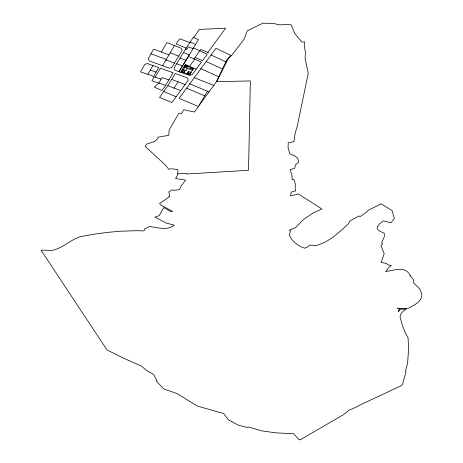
<?xml version="1.0" encoding="UTF-8"?>
<svg xmlns="http://www.w3.org/2000/svg" width="463" height="463" viewBox="0 0 463 463"><rect width="100%" height="100%" fill="white"/><g stroke="black" fill="none" stroke-linecap="round" stroke-linejoin="round"><path stroke-width="0.69" d="M207.43 91.252L198.465 106.484L194.443 112.005L183.695 109.725L181.49 113.666L178.944 113.134L169.157 129.999L168.821 135.289L158.022 137.21L157.322 139.022L154.723 141.481L146.719 144.08L145.122 146.343L165.141 164.811L168.816 169.226L171.333 168.746L177.705 169.522C178.255 172.768 177.532 175.975 175.57 178.533L185.628 180.107L181.351 185.495L179.54 189.691L173.37 190.305L171.976 189.714L168.746 192.029L169.608 194.367L169.73 196.966L168.879 196.549L168.37 197.423L159.625 203.535L160.568 204.831L172.641 211.383L171.281 211.828L163.659 207.551L159.307 215.608L154.908 217.147L166.159 223.016L174.273 225.244C167.311 230.73 157.599 227.669 149.665 226.465L144.641 228.734L144.057 230.898L135.532 230.719L120.114 231.251C106.49 232.31 92.889 234.023 79.532 236.958C70.283 240.1 63.159 247.601 53.679 250.049C49.472 251.131 45.333 249.65 41.126 250.327L106.941 349.866L123.164 358.038L140.978 365.816L146.997 370.678L153.537 374.428L157.084 380.864L156.506 381.032L156.87 381.738L163.752 388.874L177.138 393.625L197.441 406.097L223.808 413.569L228.259 419.727L237.924 424.982L246.958 427.442L248.058 426.938L262.365 430.972L276.185 432.864L293.704 433.744L298.907 439.636L300.192 439.85L343.581 414.605L349.339 410.004L355.457 407.521L359.855 405.096L401.624 385.488L402.602 383.966L406.051 371.858L405.426 371.442L407.573 363.281L408.632 348.882L408.03 337.573L405.339 332.868L402.208 324.771L400.026 316.767C400.507 313.185 403.314 310.644 406.346 309.029L400.478 309.162L398.672 311.414L398.128 311.35L399.685 308.856L397.514 308.572L398.07 308.167L402.694 308.734L408.597 308.196C414.078 305.001 422.198 301.835 421.874 294.202L419.733 288.918L413.511 282.76L413.818 280.734L412.961 278.836L409.958 275.607L410.351 275.398C404.494 265.212 394.256 270.583 385.61 271.521L388.804 267.365L391.374 265.38L387.977 264.894L386.46 263.453L381.084 262.411L384.18 253.626L380.91 245.598L382.693 243.822L381.581 242.786L384.359 236.535L384.273 233.248L380.059 231.361L377.137 228.936L377.397 226.824L379.527 223.826L383.347 220.845L390.963 222.842L394.36 218.386L392.068 210.677L381.304 203.836L368.583 210.069L366.945 211.302L367.084 211.649L360.318 216.545L358.918 215.972L349.548 221.233L348.824 223.392C338.847 232.64 328.429 242.948 314.608 245.818L309.857 245.025L307.663 246.958L304.689 248.197C298.114 246.16 291.817 241.316 289.184 234.81L290.689 231.049L289.242 230.169L295.718 227.541L303.288 219.555L313.185 212.893L321.924 209.016L298.357 193.956L290.579 195.918L291.152 192.157L295.747 190.814L295.081 187.932L295.382 184.135L293.953 179.603L292.118 179.794L291.962 175.274L290.127 169.603L294.7 168.364L295.527 164.834L298.704 162.062L297.686 158.057L293.235 155.007L292.101 155.076L289.867 153.774L288.084 147.963L288.223 142.778L293.82 141.73L295.226 133.055L297.356 125.791L308.265 73.276L305.065 58.436L305.424 52.076L304.648 47.892L304.695 41.988L301.847 42L294.711 33.417L291.146 24.759L284.149 24.348L279.953 24.956L274.623 23.723L262.932 23.15L247.398 30.732L244.018 39.28L232.015 54.923L228.305 58.454L216.719 81.662M161.344 52.035L166.854 42.584L181.34 48.326L182.156 50.311L171.929 67.43L169.394 68.194L149.375 60.977L148.229 58.679L153.635 49.159L168.96 54.877M168.908 79.896L161.975 77.599L158.878 83.074L154.301 87.085L161.963 90.54L165.737 85.342L173.069 72.743L160.424 68.2L155.128 77.159M147.824 74.288L153.618 76.412L158.676 67.569L147.35 63.5L144.78 64.398L140.59 71.904L147.824 74.288L152.975 65.52M162.565 65.734L174.516 45.443M188.354 56.474L198.442 39.737L193.245 37.416L186.172 48.088L174.001 68.148L174.921 70.231L189.344 75.405L192.226 74.676L201.451 62.117L188.354 56.474L178.967 71.678L189.373 54.784L183.481 52.522M167.82 85.701L175.211 73.513L187.428 77.906L188.337 80.18L171.929 102.537L159.532 97.438L167.82 85.701L180.622 90.592M180.663 72.286L185.339 64.612L196.306 69.126M183.608 72.488L184.384 71.227M185.252 70.26L183.904 72.465L181.166 71.458M186.606 68.049L187.966 65.827L185.217 64.808M187.538 68.391L186.178 70.602L182.515 69.247M189.888 69.259L190.565 68.154L193.297 69.166L192.614 70.272L183.863 67.031M187.972 74.092L188.748 72.83M173.978 88.236L178.157 81.812L185.073 84.584M193.789 37.665L199.258 29.424L225.62 28.226L207.835 52.458M194.095 58.951L200.844 49.379L208.373 52.695M199.252 105.194L216.128 82.211L226.934 59.646L230.979 55.467L215.978 48.285L179.071 98.347L198.465 106.484M189.535 66.342L194.732 59.223M177.798 173.787L186.896 173.422L186.821 174.019L248.527 170.286L250.367 80.932L216.389 81.667M165.737 85.342L151.986 80.805L154.133 76.829L161.089 79.167M185.588 49.049L186.583 49.391L188.499 46.867L193.059 48.661M150.296 70.087L156.083 72.101M150.979 53.841L166.31 59.374M176.652 63.778L182.532 65.902M181.837 70.353L184.575 71.366M187.851 72.569L190.571 73.571M171.634 79.41L178.157 81.812M184.54 65.92L187.284 66.938M165.974 59.947L174.528 63.147M180.095 58.107L185.97 60.335M189.807 42.608L179.87 38.776L176.067 43.881L186.172 48.088M170.193 52.782L178.683 56.104M194.2 77.668L213.802 85.412M189.685 83.757L209.062 91.94M186.462 88.103L204.663 95.818M163.763 91.506L176.073 96.744M190.154 42.075L195.629 44.407M195.137 57.47L202.493 60.705L207.279 54.183L193.476 47.973M200.849 68.692L218.739 76.754M206.162 61.527L222.471 68.97M211.006 54.993L225.863 61.88M185.744 65.821L182.028 71.91L189.541 74.67L193.279 68.617L185.744 65.821M188.528 71.47L187.174 73.669L189.894 74.665L191.248 72.471L188.528 71.47"/></g></svg>
